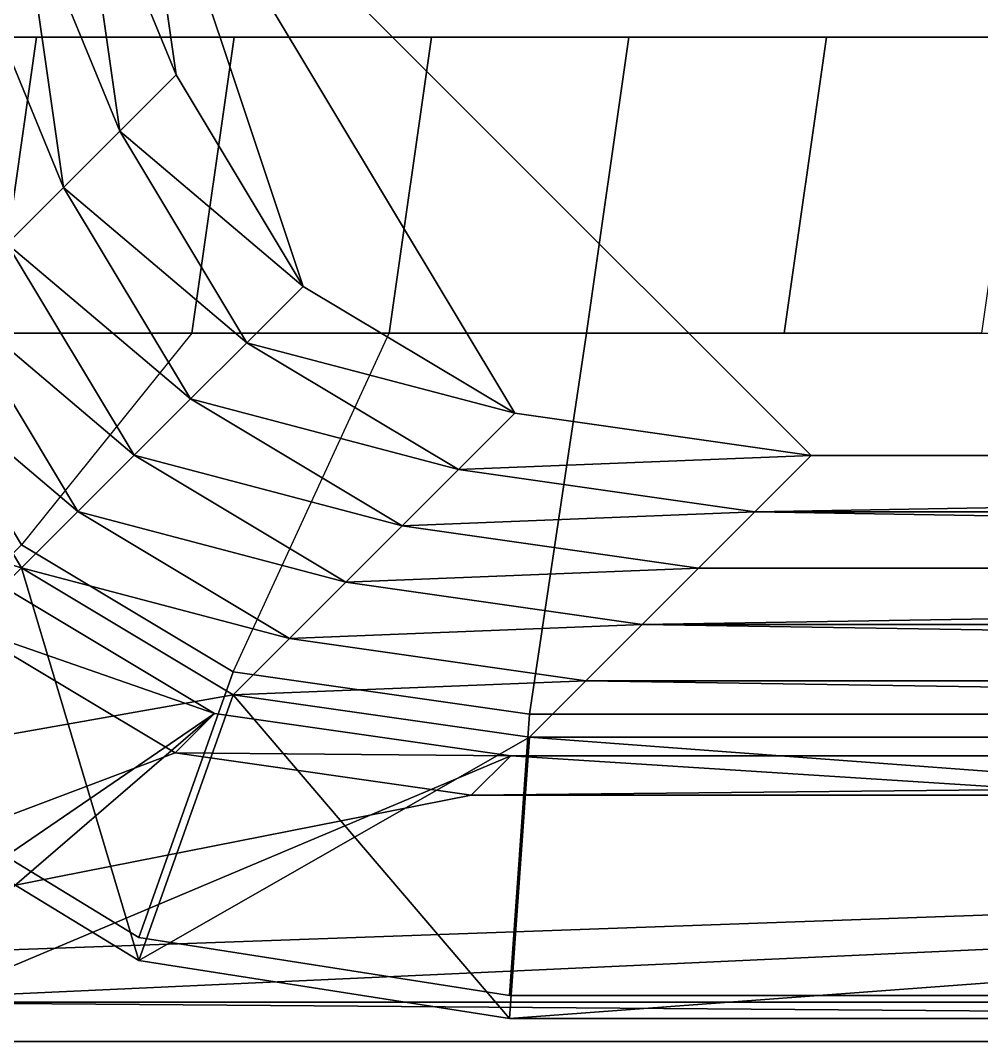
# Model space of a CAD drawing. Extents: x 0 to 153, y -230 to 0.
# Drawn here: x 12.83 to 38.44, y -229.73 to -202.53 of the extents above; entities that cross this region are included whole.
import ezdxf

# ---------------------------------------------------------------- set-up
doc = ezdxf.new("R2010")
doc.units = 0
doc.layers.add('LIXEIRA', color=141, linetype='CONTINUOUS')

msp = doc.modelspace()

# ---------------------------------------------------------------- linework, layer by layer
at = {"layer": 'LIXEIRA', "linetype": 'CONTINUOUS'}
for p, q in [((13.265, -202.97, 225.67), (7.975, -202.97, 225.67)), ((13.265, -202.97, 220), (13.265, -202.97, 225.67)), ((13.265, -202.97, 225.67), (71.118, -202.97, 225.67)), ((12.865, -216.498, 220), (9.483, -210.861, 220)), ((12.865, -216.498, 225.665), (9.483, -210.861, 225.665)), ((12.137, -210.861, 225.67), (69.991, -210.861, 225.67)), ((7.55, -221.813, 220), (12.865, -216.498, 220)), ((7.55, -221.813, 225.665), (12.865, -216.498, 225.665)), ((18.502, -219.88, 220), (12.865, -216.498, 220)), ((12.865, -216.498, 220), (12.865, -216.498, 225.665)), ((12.865, -216.498, 225.665), (18.502, -219.88, 225.665)), ((15.987, -226.964, 220), (18.502, -219.88, 220)), ((15.987, -226.964, 225.665), (18.502, -219.88, 225.665)), ((26.394, -221.008, 220), (18.502, -219.88, 220)), ((18.502, -219.88, 225.665), (26.394, -221.008, 225.665)), ((18.502, -219.88, 220), (18.502, -219.88, 225.665)), ((26.394, -221.008, 220), (25.861, -228.505, 220)), ((25.861, -228.505, 225.665), (26.394, -221.008, 225.665)), ((126.606, -221.008, 220), (26.394, -221.008, 220)), ((126.606, -221.008, 225.665), (26.394, -221.008, 225.665)), ((26.394, -221.008, 225.665), (26.394, -221.008, 220)), ((15.987, -226.964, 225.665), (7.55, -221.813, 225.665)), ((15.987, -226.964, 220), (7.55, -221.813, 220)), ((25.861, -228.505, 220), (15.987, -226.964, 220)), ((25.861, -228.505, 225.665), (15.987, -226.964, 225.665)), ((15.987, -226.964, 220), (15.987, -226.964, 225.665)), ((127.139, -228.505, 220), (25.861, -228.505, 220)), ((25.861, -228.505, 220), (25.861, -228.505, 225.665)), ((127.139, -228.505, 225.665), (25.861, -228.505, 225.665)), ((25.861, -228.505, 220), (25.861, -228.505, 225.665))]:
    msp.add_line(p, q, dxfattribs=at)
at = {"layer": 'LIXEIRA', "linetype": 'CONTINUOUS', "extrusion": (0, -1, 3e-16)}
for p, q in [((8.355, -202.97, 220), (13.265, -202.97, 220)), ((13.265, -202.97, 220), (18.525, -202.97, 220)), ((18.525, -202.97, 220), (23.785, -202.97, 220)), ((18.525, -202.97, 220), (18.525, -202.97, 225.67)), ((23.785, -202.97, 220), (29.045, -202.97, 220)), ((23.785, -202.97, 220), (23.785, -202.97, 225.67)), ((29.045, -202.97, 220), (34.305, -202.97, 220)), ((29.045, -202.97, 220), (29.045, -202.97, 225.67)), ((34.305, -202.97, 220), (39.565, -202.97, 220)), ((34.305, -202.97, 220), (34.305, -202.97, 225.67)), ((12.137, -210.861, 220), (17.397, -210.861, 220)), ((17.397, -210.861, 220), (22.657, -210.861, 220)), ((17.397, -210.861, 220), (17.397, -210.861, 225.67)), ((22.657, -210.861, 220), (27.917, -210.861, 220)), ((22.657, -210.861, 220), (22.657, -210.861, 225.67)), ((27.917, -210.861, 220), (33.177, -210.861, 220)), ((27.917, -210.861, 220), (27.917, -210.861, 225.67)), ((33.177, -210.861, 220), (38.437, -210.861, 220)), ((33.177, -210.861, 220), (33.177, -210.861, 225.67)), ((38.437, -210.861, 220), (43.697, -210.861, 220)), ((38.437, -210.861, 220), (38.437, -210.861, 225.67))]:
    msp.add_line(p, q, dxfattribs=at)
at = {"layer": 'LIXEIRA'}
for points in [[(15.855, -196.083, 0), (119.106, -214.122, 0), (33.894, -15.344, 0), (15.855, -196.083, 0)], [(15.855, -196.083, 0), (33.894, -15.344, 0), (119.106, -214.122, 0), (15.855, -196.083, 0)], [(33.894, -15.344, 0), (119.106, -214.122, 0), (119.106, -15.344, 0), (33.894, -15.344, 0)], [(33.894, -15.344, 0), (119.106, -15.344, 0), (119.106, -214.122, 0), (33.894, -15.344, 0)], [(15.855, -196.083, 19.401), (14.355, -197.583, 20.308), (16.983, -203.975, 19.401), (15.855, -196.083, 19.401)], [(15.855, -196.083, 19.401), (16.983, -203.975, 19.401), (14.355, -197.583, 20.308), (15.855, -196.083, 19.401)], [(16.983, -203.975, 19.401), (16.983, -203.975, 0), (15.855, -196.083, 19.401), (16.983, -203.975, 19.401)], [(15.855, -196.083, 0), (15.855, -196.083, 19.401), (16.983, -203.975, 0), (15.855, -196.083, 0)], [(16.983, -203.975, 0), (20.365, -209.612, 0), (15.855, -196.083, 0), (16.983, -203.975, 0)], [(20.365, -209.612, 0), (26.002, -212.994, 0), (15.855, -196.083, 0), (20.365, -209.612, 0)], [(26.002, -212.994, 0), (33.894, -214.122, 0), (15.855, -196.083, 0), (26.002, -212.994, 0)], [(33.894, -214.122, 0), (119.106, -214.122, 0), (15.855, -196.083, 0), (33.894, -214.122, 0)], [(16.983, -203.975, 19.401), (15.855, -196.083, 19.401), (16.983, -203.975, 0), (16.983, -203.975, 19.401)], [(15.855, -196.083, 0), (16.983, -203.975, 0), (15.855, -196.083, 19.401), (15.855, -196.083, 0)], [(26.002, -212.994, 0), (15.855, -196.083, 0), (33.894, -214.122, 0), (26.002, -212.994, 0)], [(33.894, -214.122, 0), (15.855, -196.083, 0), (119.106, -214.122, 0), (33.894, -214.122, 0)], [(16.983, -203.975, 0), (15.855, -196.083, 0), (20.365, -209.612, 0), (16.983, -203.975, 0)], [(20.365, -209.612, 0), (15.855, -196.083, 0), (26.002, -212.994, 0), (20.365, -209.612, 0)], [(14.355, -197.583, 39.658), (12.855, -199.083, 40.566), (15.483, -205.475, 39.658), (14.355, -197.583, 39.658)], [(14.355, -197.583, 39.658), (15.483, -205.475, 39.658), (12.855, -199.083, 40.566), (14.355, -197.583, 39.658)], [(15.483, -205.475, 39.658), (15.483, -205.475, 20.308), (14.355, -197.583, 39.658), (15.483, -205.475, 39.658)], [(14.355, -197.583, 20.308), (14.355, -197.583, 39.658), (15.483, -205.475, 20.308), (14.355, -197.583, 20.308)], [(15.483, -205.475, 20.308), (16.983, -203.975, 19.401), (14.355, -197.583, 20.308), (15.483, -205.475, 20.308)], [(15.483, -205.475, 39.658), (14.355, -197.583, 39.658), (15.483, -205.475, 20.308), (15.483, -205.475, 39.658)], [(14.355, -197.583, 20.308), (15.483, -205.475, 20.308), (14.355, -197.583, 39.658), (14.355, -197.583, 20.308)], [(15.483, -205.475, 20.308), (14.355, -197.583, 20.308), (16.983, -203.975, 19.401), (15.483, -205.475, 20.308)], [(12.855, -199.083, 59.916), (11.355, -200.583, 60.823), (13.983, -206.975, 59.916), (12.855, -199.083, 59.916)], [(12.855, -199.083, 59.916), (13.983, -206.975, 59.916), (11.355, -200.583, 60.823), (12.855, -199.083, 59.916)], [(13.983, -206.975, 59.916), (13.983, -206.975, 40.566), (12.855, -199.083, 59.916), (13.983, -206.975, 59.916)], [(12.855, -199.083, 40.566), (12.855, -199.083, 59.916), (13.983, -206.975, 40.566), (12.855, -199.083, 40.566)], [(13.983, -206.975, 40.566), (15.483, -205.475, 39.658), (12.855, -199.083, 40.566), (13.983, -206.975, 40.566)], [(13.983, -206.975, 59.916), (12.855, -199.083, 59.916), (13.983, -206.975, 40.566), (13.983, -206.975, 59.916)], [(12.855, -199.083, 40.566), (13.983, -206.975, 40.566), (12.855, -199.083, 59.916), (12.855, -199.083, 40.566)], [(13.983, -206.975, 40.566), (12.855, -199.083, 40.566), (15.483, -205.475, 39.658), (13.983, -206.975, 40.566)], [(12.483, -208.475, 60.823), (13.983, -206.975, 59.916), (11.355, -200.583, 60.823), (12.483, -208.475, 60.823)], [(12.483, -208.475, 60.823), (11.355, -200.583, 60.823), (13.983, -206.975, 59.916), (12.483, -208.475, 60.823)], [(16.983, -203.975, 19.401), (15.483, -205.475, 20.308), (20.365, -209.612, 19.401), (16.983, -203.975, 19.401)], [(16.983, -203.975, 19.401), (20.365, -209.612, 19.401), (15.483, -205.475, 20.308), (16.983, -203.975, 19.401)], [(20.365, -209.612, 19.401), (20.365, -209.612, 0), (16.983, -203.975, 19.401), (20.365, -209.612, 19.401)], [(16.983, -203.975, 0), (16.983, -203.975, 19.401), (20.365, -209.612, 0), (16.983, -203.975, 0)], [(20.365, -209.612, 19.401), (16.983, -203.975, 19.401), (20.365, -209.612, 0), (20.365, -209.612, 19.401)], [(16.983, -203.975, 0), (20.365, -209.612, 0), (16.983, -203.975, 19.401), (16.983, -203.975, 0)], [(15.483, -205.475, 39.658), (13.983, -206.975, 40.566), (18.865, -211.112, 39.658), (15.483, -205.475, 39.658)], [(15.483, -205.475, 39.658), (18.865, -211.112, 39.658), (13.983, -206.975, 40.566), (15.483, -205.475, 39.658)], [(18.865, -211.112, 39.658), (18.865, -211.112, 20.308), (15.483, -205.475, 39.658), (18.865, -211.112, 39.658)], [(15.483, -205.475, 20.308), (15.483, -205.475, 39.658), (18.865, -211.112, 20.308), (15.483, -205.475, 20.308)], [(18.865, -211.112, 20.308), (20.365, -209.612, 19.401), (15.483, -205.475, 20.308), (18.865, -211.112, 20.308)], [(18.865, -211.112, 39.658), (15.483, -205.475, 39.658), (18.865, -211.112, 20.308), (18.865, -211.112, 39.658)], [(15.483, -205.475, 20.308), (18.865, -211.112, 20.308), (15.483, -205.475, 39.658), (15.483, -205.475, 20.308)], [(18.865, -211.112, 20.308), (15.483, -205.475, 20.308), (20.365, -209.612, 19.401), (18.865, -211.112, 20.308)], [(13.983, -206.975, 59.916), (12.483, -208.475, 60.823), (17.365, -212.612, 59.916), (13.983, -206.975, 59.916)], [(13.983, -206.975, 59.916), (17.365, -212.612, 59.916), (12.483, -208.475, 60.823), (13.983, -206.975, 59.916)], [(17.365, -212.612, 59.916), (17.365, -212.612, 40.566), (13.983, -206.975, 59.916), (17.365, -212.612, 59.916)], [(13.983, -206.975, 40.566), (13.983, -206.975, 59.916), (17.365, -212.612, 40.566), (13.983, -206.975, 40.566)], [(17.365, -212.612, 40.566), (18.865, -211.112, 39.658), (13.983, -206.975, 40.566), (17.365, -212.612, 40.566)], [(17.365, -212.612, 59.916), (13.983, -206.975, 59.916), (17.365, -212.612, 40.566), (17.365, -212.612, 59.916)], [(13.983, -206.975, 40.566), (17.365, -212.612, 40.566), (13.983, -206.975, 59.916), (13.983, -206.975, 40.566)], [(17.365, -212.612, 40.566), (13.983, -206.975, 40.566), (18.865, -211.112, 39.658), (17.365, -212.612, 40.566)], [(12.483, -208.475, 80.173), (10.983, -209.975, 81.08), (15.865, -214.112, 80.173), (12.483, -208.475, 80.173)], [(12.483, -208.475, 80.173), (15.865, -214.112, 80.173), (10.983, -209.975, 81.08), (12.483, -208.475, 80.173)], [(15.865, -214.112, 80.173), (15.865, -214.112, 60.823), (12.483, -208.475, 80.173), (15.865, -214.112, 80.173)], [(12.483, -208.475, 60.823), (12.483, -208.475, 80.173), (15.865, -214.112, 60.823), (12.483, -208.475, 60.823)], [(15.865, -214.112, 60.823), (17.365, -212.612, 59.916), (12.483, -208.475, 60.823), (15.865, -214.112, 60.823)], [(15.865, -214.112, 80.173), (12.483, -208.475, 80.173), (15.865, -214.112, 60.823), (15.865, -214.112, 80.173)], [(12.483, -208.475, 60.823), (15.865, -214.112, 60.823), (12.483, -208.475, 80.173), (12.483, -208.475, 60.823)], [(15.865, -214.112, 60.823), (12.483, -208.475, 60.823), (17.365, -212.612, 59.916), (15.865, -214.112, 60.823)], [(20.365, -209.612, 19.401), (18.865, -211.112, 20.308), (26.002, -212.994, 19.401), (20.365, -209.612, 19.401)], [(20.365, -209.612, 19.401), (26.002, -212.994, 19.401), (18.865, -211.112, 20.308), (20.365, -209.612, 19.401)], [(26.002, -212.994, 19.401), (26.002, -212.994, 0), (20.365, -209.612, 19.401), (26.002, -212.994, 19.401)], [(20.365, -209.612, 0), (20.365, -209.612, 19.401), (26.002, -212.994, 0), (20.365, -209.612, 0)], [(26.002, -212.994, 19.401), (20.365, -209.612, 19.401), (26.002, -212.994, 0), (26.002, -212.994, 19.401)], [(20.365, -209.612, 0), (26.002, -212.994, 0), (20.365, -209.612, 19.401), (20.365, -209.612, 0)], [(10.983, -209.975, 100.43), (9.483, -211.475, 101.338), (14.365, -215.612, 100.43), (10.983, -209.975, 100.43)], [(10.983, -209.975, 100.43), (14.365, -215.612, 100.43), (9.483, -211.475, 101.338), (10.983, -209.975, 100.43)], [(14.365, -215.612, 100.43), (14.365, -215.612, 81.08), (10.983, -209.975, 100.43), (14.365, -215.612, 100.43)], [(10.983, -209.975, 81.08), (10.983, -209.975, 100.43), (14.365, -215.612, 81.08), (10.983, -209.975, 81.08)], [(14.365, -215.612, 81.08), (15.865, -214.112, 80.173), (10.983, -209.975, 81.08), (14.365, -215.612, 81.08)], [(14.365, -215.612, 100.43), (10.983, -209.975, 100.43), (14.365, -215.612, 81.08), (14.365, -215.612, 100.43)], [(10.983, -209.975, 81.08), (14.365, -215.612, 81.08), (10.983, -209.975, 100.43), (10.983, -209.975, 81.08)], [(14.365, -215.612, 81.08), (10.983, -209.975, 81.08), (15.865, -214.112, 80.173), (14.365, -215.612, 81.08)], [(18.865, -211.112, 39.658), (17.365, -212.612, 40.566), (24.502, -214.494, 39.658), (18.865, -211.112, 39.658)], [(18.865, -211.112, 39.658), (24.502, -214.494, 39.658), (17.365, -212.612, 40.566), (18.865, -211.112, 39.658)], [(24.502, -214.494, 39.658), (24.502, -214.494, 20.308), (18.865, -211.112, 39.658), (24.502, -214.494, 39.658)], [(18.865, -211.112, 20.308), (18.865, -211.112, 39.658), (24.502, -214.494, 20.308), (18.865, -211.112, 20.308)], [(24.502, -214.494, 20.308), (26.002, -212.994, 19.401), (18.865, -211.112, 20.308), (24.502, -214.494, 20.308)], [(24.502, -214.494, 39.658), (18.865, -211.112, 39.658), (24.502, -214.494, 20.308), (24.502, -214.494, 39.658)], [(18.865, -211.112, 20.308), (24.502, -214.494, 20.308), (18.865, -211.112, 39.658), (18.865, -211.112, 20.308)], [(24.502, -214.494, 20.308), (18.865, -211.112, 20.308), (26.002, -212.994, 19.401), (24.502, -214.494, 20.308)], [(2.4, -213.99, 203.823), (9.483, -211.475, 203.823), (12.865, -217.112, 203.823), (2.4, -213.99, 203.823)], [(7.55, -222.427, 209.488), (12.865, -217.112, 209.488), (9.483, -211.475, 209.488), (7.55, -222.427, 209.488)], [(12.865, -217.112, 101.338), (14.365, -215.612, 100.43), (9.483, -211.475, 101.338), (12.865, -217.112, 101.338)], [(12.865, -217.112, 220.431), (12.865, -217.112, 101.338), (9.483, -211.475, 220.431), (12.865, -217.112, 220.431)], [(9.483, -211.475, 101.338), (9.483, -211.475, 220.431), (12.865, -217.112, 101.338), (9.483, -211.475, 101.338)], [(12.865, -217.112, 101.338), (9.483, -211.475, 101.338), (14.365, -215.612, 100.43), (12.865, -217.112, 101.338)], [(12.865, -217.112, 220.431), (9.483, -211.475, 220.431), (12.865, -217.112, 101.338), (12.865, -217.112, 220.431)], [(9.483, -211.475, 101.338), (12.865, -217.112, 101.338), (9.483, -211.475, 220.431), (9.483, -211.475, 101.338)], [(17.365, -212.612, 59.916), (15.865, -214.112, 60.823), (23.002, -215.994, 59.916), (17.365, -212.612, 59.916)], [(17.365, -212.612, 59.916), (23.002, -215.994, 59.916), (15.865, -214.112, 60.823), (17.365, -212.612, 59.916)], [(23.002, -215.994, 59.916), (23.002, -215.994, 40.566), (17.365, -212.612, 59.916), (23.002, -215.994, 59.916)], [(17.365, -212.612, 40.566), (17.365, -212.612, 59.916), (23.002, -215.994, 40.566), (17.365, -212.612, 40.566)], [(23.002, -215.994, 40.566), (24.502, -214.494, 39.658), (17.365, -212.612, 40.566), (23.002, -215.994, 40.566)], [(23.002, -215.994, 59.916), (17.365, -212.612, 59.916), (23.002, -215.994, 40.566), (23.002, -215.994, 59.916)], [(17.365, -212.612, 40.566), (23.002, -215.994, 40.566), (17.365, -212.612, 59.916), (17.365, -212.612, 40.566)], [(23.002, -215.994, 40.566), (17.365, -212.612, 40.566), (24.502, -214.494, 39.658), (23.002, -215.994, 40.566)], [(26.002, -212.994, 19.401), (24.502, -214.494, 20.308), (33.894, -214.122, 19.401), (26.002, -212.994, 19.401)], [(26.002, -212.994, 19.401), (33.894, -214.122, 19.401), (24.502, -214.494, 20.308), (26.002, -212.994, 19.401)], [(33.894, -214.122, 19.401), (33.894, -214.122, 0), (26.002, -212.994, 19.401), (33.894, -214.122, 19.401)], [(26.002, -212.994, 0), (26.002, -212.994, 19.401), (33.894, -214.122, 0), (26.002, -212.994, 0)], [(33.894, -214.122, 19.401), (26.002, -212.994, 19.401), (33.894, -214.122, 0), (33.894, -214.122, 19.401)], [(26.002, -212.994, 0), (33.894, -214.122, 0), (26.002, -212.994, 19.401), (26.002, -212.994, 0)], [(12.865, -217.112, 203.823), (7.55, -222.427, 203.823), (2.4, -213.99, 203.823), (12.865, -217.112, 203.823)], [(15.865, -214.112, 80.173), (14.365, -215.612, 81.08), (21.502, -217.494, 80.173), (15.865, -214.112, 80.173)], [(15.865, -214.112, 80.173), (21.502, -217.494, 80.173), (14.365, -215.612, 81.08), (15.865, -214.112, 80.173)], [(21.502, -217.494, 80.173), (21.502, -217.494, 60.823), (15.865, -214.112, 80.173), (21.502, -217.494, 80.173)], [(15.865, -214.112, 60.823), (15.865, -214.112, 80.173), (21.502, -217.494, 60.823), (15.865, -214.112, 60.823)], [(21.502, -217.494, 60.823), (23.002, -215.994, 59.916), (15.865, -214.112, 60.823), (21.502, -217.494, 60.823)], [(21.502, -217.494, 80.173), (15.865, -214.112, 80.173), (21.502, -217.494, 60.823), (21.502, -217.494, 80.173)], [(15.865, -214.112, 60.823), (21.502, -217.494, 60.823), (15.865, -214.112, 80.173), (15.865, -214.112, 60.823)], [(21.502, -217.494, 60.823), (15.865, -214.112, 60.823), (23.002, -215.994, 59.916), (21.502, -217.494, 60.823)], [(32.394, -215.622, 20.308), (33.894, -214.122, 19.401), (24.502, -214.494, 20.308), (32.394, -215.622, 20.308)], [(32.394, -215.622, 20.308), (24.502, -214.494, 20.308), (33.894, -214.122, 19.401), (32.394, -215.622, 20.308)], [(33.894, -214.122, 19.401), (32.394, -215.622, 20.308), (119.106, -214.122, 19.401), (33.894, -214.122, 19.401)], [(120.606, -215.622, 20.308), (119.106, -214.122, 19.401), (32.394, -215.622, 20.308), (120.606, -215.622, 20.308)], [(33.894, -214.122, 19.401), (119.106, -214.122, 19.401), (32.394, -215.622, 20.308), (33.894, -214.122, 19.401)], [(120.606, -215.622, 20.308), (32.394, -215.622, 20.308), (119.106, -214.122, 19.401), (120.606, -215.622, 20.308)], [(33.894, -214.122, 0), (33.894, -214.122, 19.401), (119.106, -214.122, 0), (33.894, -214.122, 0)], [(119.106, -214.122, 19.401), (119.106, -214.122, 0), (33.894, -214.122, 19.401), (119.106, -214.122, 19.401)], [(33.894, -214.122, 0), (119.106, -214.122, 0), (33.894, -214.122, 19.401), (33.894, -214.122, 0)], [(119.106, -214.122, 19.401), (33.894, -214.122, 19.401), (119.106, -214.122, 0), (119.106, -214.122, 19.401)], [(24.502, -214.494, 39.658), (23.002, -215.994, 40.566), (32.394, -215.622, 39.658), (24.502, -214.494, 39.658)], [(24.502, -214.494, 39.658), (32.394, -215.622, 39.658), (23.002, -215.994, 40.566), (24.502, -214.494, 39.658)], [(32.394, -215.622, 39.658), (32.394, -215.622, 20.308), (24.502, -214.494, 39.658), (32.394, -215.622, 39.658)], [(24.502, -214.494, 20.308), (24.502, -214.494, 39.658), (32.394, -215.622, 20.308), (24.502, -214.494, 20.308)], [(32.394, -215.622, 39.658), (24.502, -214.494, 39.658), (32.394, -215.622, 20.308), (32.394, -215.622, 39.658)], [(24.502, -214.494, 20.308), (32.394, -215.622, 20.308), (24.502, -214.494, 39.658), (24.502, -214.494, 20.308)], [(14.365, -215.612, 100.43), (12.865, -217.112, 101.338), (20.002, -218.994, 100.43), (14.365, -215.612, 100.43)], [(14.365, -215.612, 100.43), (20.002, -218.994, 100.43), (12.865, -217.112, 101.338), (14.365, -215.612, 100.43)], [(20.002, -218.994, 100.43), (20.002, -218.994, 81.08), (14.365, -215.612, 100.43), (20.002, -218.994, 100.43)], [(14.365, -215.612, 81.08), (14.365, -215.612, 100.43), (20.002, -218.994, 81.08), (14.365, -215.612, 81.08)], [(20.002, -218.994, 81.08), (21.502, -217.494, 80.173), (14.365, -215.612, 81.08), (20.002, -218.994, 81.08)], [(20.002, -218.994, 100.43), (14.365, -215.612, 100.43), (20.002, -218.994, 81.08), (20.002, -218.994, 100.43)], [(14.365, -215.612, 81.08), (20.002, -218.994, 81.08), (14.365, -215.612, 100.43), (14.365, -215.612, 81.08)], [(20.002, -218.994, 81.08), (14.365, -215.612, 81.08), (21.502, -217.494, 80.173), (20.002, -218.994, 81.08)], [(30.894, -217.122, 40.566), (32.394, -215.622, 39.658), (23.002, -215.994, 40.566), (30.894, -217.122, 40.566)], [(30.894, -217.122, 40.566), (23.002, -215.994, 40.566), (32.394, -215.622, 39.658), (30.894, -217.122, 40.566)], [(30.894, -217.122, 40.566), (122.106, -217.122, 40.566), (32.394, -215.622, 39.658), (30.894, -217.122, 40.566)], [(30.894, -217.122, 40.566), (32.394, -215.622, 39.658), (122.106, -217.122, 40.566), (30.894, -217.122, 40.566)], [(120.606, -215.622, 20.308), (32.394, -215.622, 20.308), (120.606, -215.622, 39.658), (120.606, -215.622, 20.308)], [(32.394, -215.622, 39.658), (120.606, -215.622, 39.658), (32.394, -215.622, 20.308), (32.394, -215.622, 39.658)], [(120.606, -215.622, 39.658), (32.394, -215.622, 39.658), (122.106, -217.122, 40.566), (120.606, -215.622, 39.658)], [(120.606, -215.622, 20.308), (120.606, -215.622, 39.658), (32.394, -215.622, 20.308), (120.606, -215.622, 20.308)], [(32.394, -215.622, 39.658), (32.394, -215.622, 20.308), (120.606, -215.622, 39.658), (32.394, -215.622, 39.658)], [(120.606, -215.622, 39.658), (122.106, -217.122, 40.566), (32.394, -215.622, 39.658), (120.606, -215.622, 39.658)], [(23.002, -215.994, 59.916), (21.502, -217.494, 60.823), (30.894, -217.122, 59.916), (23.002, -215.994, 59.916)], [(23.002, -215.994, 59.916), (30.894, -217.122, 59.916), (21.502, -217.494, 60.823), (23.002, -215.994, 59.916)], [(30.894, -217.122, 59.916), (30.894, -217.122, 40.566), (23.002, -215.994, 59.916), (30.894, -217.122, 59.916)], [(23.002, -215.994, 40.566), (23.002, -215.994, 59.916), (30.894, -217.122, 40.566), (23.002, -215.994, 40.566)], [(30.894, -217.122, 59.916), (23.002, -215.994, 59.916), (30.894, -217.122, 40.566), (30.894, -217.122, 59.916)], [(23.002, -215.994, 40.566), (30.894, -217.122, 40.566), (23.002, -215.994, 59.916), (23.002, -215.994, 40.566)], [(12.865, -217.112, 209.488), (7.55, -222.427, 209.488), (15.987, -227.577, 209.488), (12.865, -217.112, 209.488)], [(7.55, -222.427, 203.823), (12.865, -217.112, 203.823), (18.502, -220.494, 203.823), (7.55, -222.427, 203.823)], [(15.987, -227.577, 209.488), (18.502, -220.494, 209.488), (12.865, -217.112, 209.488), (15.987, -227.577, 209.488)], [(18.502, -220.494, 101.338), (20.002, -218.994, 100.43), (12.865, -217.112, 101.338), (18.502, -220.494, 101.338)], [(18.502, -220.494, 220.431), (18.502, -220.494, 101.338), (12.865, -217.112, 220.431), (18.502, -220.494, 220.431)], [(12.865, -217.112, 101.338), (12.865, -217.112, 220.431), (18.502, -220.494, 101.338), (12.865, -217.112, 101.338)], [(18.502, -220.494, 101.338), (12.865, -217.112, 101.338), (20.002, -218.994, 100.43), (18.502, -220.494, 101.338)], [(18.502, -220.494, 220.431), (12.865, -217.112, 220.431), (18.502, -220.494, 101.338), (18.502, -220.494, 220.431)], [(12.865, -217.112, 101.338), (18.502, -220.494, 101.338), (12.865, -217.112, 220.431), (12.865, -217.112, 101.338)], [(29.394, -218.622, 60.823), (30.894, -217.122, 59.916), (21.502, -217.494, 60.823), (29.394, -218.622, 60.823)], [(29.394, -218.622, 60.823), (21.502, -217.494, 60.823), (30.894, -217.122, 59.916), (29.394, -218.622, 60.823)], [(123.606, -218.622, 60.823), (122.106, -217.122, 59.916), (29.394, -218.622, 60.823), (123.606, -218.622, 60.823)], [(30.894, -217.122, 59.916), (29.394, -218.622, 60.823), (122.106, -217.122, 59.916), (30.894, -217.122, 59.916)], [(123.606, -218.622, 60.823), (29.394, -218.622, 60.823), (122.106, -217.122, 59.916), (123.606, -218.622, 60.823)], [(30.894, -217.122, 59.916), (122.106, -217.122, 59.916), (29.394, -218.622, 60.823), (30.894, -217.122, 59.916)], [(122.106, -217.122, 59.916), (122.106, -217.122, 40.566), (30.894, -217.122, 59.916), (122.106, -217.122, 59.916)], [(30.894, -217.122, 40.566), (30.894, -217.122, 59.916), (122.106, -217.122, 40.566), (30.894, -217.122, 40.566)], [(122.106, -217.122, 59.916), (30.894, -217.122, 59.916), (122.106, -217.122, 40.566), (122.106, -217.122, 59.916)], [(30.894, -217.122, 40.566), (122.106, -217.122, 40.566), (30.894, -217.122, 59.916), (30.894, -217.122, 40.566)], [(18.002, -220.994, 209.914), (5.222, -229.733, 210.562), (12.365, -217.612, 209.914), (18.002, -220.994, 209.914)], [(12.365, -217.612, 220), (11.315, -218.662, 220), (18.002, -220.994, 220), (12.365, -217.612, 220)], [(18.002, -220.994, 217.478), (18.002, -220.994, 214.957), (12.365, -217.612, 217.478), (18.002, -220.994, 217.478)], [(12.365, -217.612, 214.957), (12.365, -217.612, 217.478), (18.002, -220.994, 214.957), (12.365, -217.612, 214.957)], [(18.002, -220.994, 212.435), (18.002, -220.994, 209.914), (12.365, -217.612, 212.435), (18.002, -220.994, 212.435)], [(12.365, -217.612, 209.914), (12.365, -217.612, 212.435), (18.002, -220.994, 209.914), (12.365, -217.612, 209.914)], [(18.002, -220.994, 214.957), (18.002, -220.994, 212.435), (12.365, -217.612, 214.957), (18.002, -220.994, 214.957)], [(12.365, -217.612, 212.435), (12.365, -217.612, 214.957), (18.002, -220.994, 212.435), (12.365, -217.612, 212.435)], [(12.365, -217.612, 217.478), (12.365, -217.612, 220), (18.002, -220.994, 217.478), (12.365, -217.612, 217.478)], [(18.002, -220.994, 220), (18.002, -220.994, 217.478), (12.365, -217.612, 220), (18.002, -220.994, 220)], [(21.502, -217.494, 80.173), (20.002, -218.994, 81.08), (29.394, -218.622, 80.173), (21.502, -217.494, 80.173)], [(21.502, -217.494, 80.173), (29.394, -218.622, 80.173), (20.002, -218.994, 81.08), (21.502, -217.494, 80.173)], [(29.394, -218.622, 80.173), (29.394, -218.622, 60.823), (21.502, -217.494, 80.173), (29.394, -218.622, 80.173)], [(21.502, -217.494, 60.823), (21.502, -217.494, 80.173), (29.394, -218.622, 60.823), (21.502, -217.494, 60.823)], [(29.394, -218.622, 80.173), (21.502, -217.494, 80.173), (29.394, -218.622, 60.823), (29.394, -218.622, 80.173)], [(21.502, -217.494, 60.823), (29.394, -218.622, 60.823), (21.502, -217.494, 80.173), (21.502, -217.494, 60.823)], [(2.071, -227.662, 219.609), (16.952, -222.044, 219.609), (11.315, -218.662, 219.609), (2.071, -227.662, 219.609)], [(16.952, -222.044, 220), (18.002, -220.994, 220), (11.315, -218.662, 220), (16.952, -222.044, 220)], [(16.952, -222.044, 219.609), (16.952, -222.044, 220), (11.315, -218.662, 219.609), (16.952, -222.044, 219.609)], [(11.315, -218.662, 220), (11.315, -218.662, 219.609), (16.952, -222.044, 220), (11.315, -218.662, 220)], [(27.894, -220.122, 81.08), (29.394, -218.622, 80.173), (20.002, -218.994, 81.08), (27.894, -220.122, 81.08)], [(27.894, -220.122, 81.08), (20.002, -218.994, 81.08), (29.394, -218.622, 80.173), (27.894, -220.122, 81.08)], [(27.894, -220.122, 81.08), (125.106, -220.122, 81.08), (29.394, -218.622, 80.173), (27.894, -220.122, 81.08)], [(27.894, -220.122, 81.08), (29.394, -218.622, 80.173), (125.106, -220.122, 81.08), (27.894, -220.122, 81.08)], [(123.606, -218.622, 60.823), (29.394, -218.622, 60.823), (123.606, -218.622, 80.173), (123.606, -218.622, 60.823)], [(29.394, -218.622, 80.173), (123.606, -218.622, 80.173), (29.394, -218.622, 60.823), (29.394, -218.622, 80.173)], [(123.606, -218.622, 80.173), (29.394, -218.622, 80.173), (125.106, -220.122, 81.08), (123.606, -218.622, 80.173)], [(123.606, -218.622, 60.823), (123.606, -218.622, 80.173), (29.394, -218.622, 60.823), (123.606, -218.622, 60.823)], [(29.394, -218.622, 80.173), (29.394, -218.622, 60.823), (123.606, -218.622, 80.173), (29.394, -218.622, 80.173)], [(123.606, -218.622, 80.173), (125.106, -220.122, 81.08), (29.394, -218.622, 80.173), (123.606, -218.622, 80.173)], [(20.002, -218.994, 100.43), (18.502, -220.494, 101.338), (27.894, -220.122, 100.43), (20.002, -218.994, 100.43)], [(20.002, -218.994, 100.43), (27.894, -220.122, 100.43), (18.502, -220.494, 101.338), (20.002, -218.994, 100.43)], [(27.894, -220.122, 100.43), (27.894, -220.122, 81.08), (20.002, -218.994, 100.43), (27.894, -220.122, 100.43)], [(20.002, -218.994, 81.08), (20.002, -218.994, 100.43), (27.894, -220.122, 81.08), (20.002, -218.994, 81.08)], [(27.894, -220.122, 100.43), (20.002, -218.994, 100.43), (27.894, -220.122, 81.08), (27.894, -220.122, 100.43)], [(20.002, -218.994, 81.08), (27.894, -220.122, 81.08), (20.002, -218.994, 100.43), (20.002, -218.994, 81.08)], [(26.394, -221.622, 101.338), (27.894, -220.122, 100.43), (18.502, -220.494, 101.338), (26.394, -221.622, 101.338)], [(26.394, -221.622, 101.338), (18.502, -220.494, 101.338), (27.894, -220.122, 100.43), (26.394, -221.622, 101.338)], [(26.394, -221.622, 101.338), (126.606, -221.622, 101.338), (27.894, -220.122, 100.43), (26.394, -221.622, 101.338)], [(26.394, -221.622, 101.338), (27.894, -220.122, 100.43), (126.606, -221.622, 101.338), (26.394, -221.622, 101.338)], [(125.106, -220.122, 100.43), (125.106, -220.122, 81.08), (27.894, -220.122, 100.43), (125.106, -220.122, 100.43)], [(27.894, -220.122, 81.08), (27.894, -220.122, 100.43), (125.106, -220.122, 81.08), (27.894, -220.122, 81.08)], [(125.106, -220.122, 100.43), (27.894, -220.122, 100.43), (126.606, -221.622, 101.338), (125.106, -220.122, 100.43)], [(125.106, -220.122, 100.43), (27.894, -220.122, 100.43), (125.106, -220.122, 81.08), (125.106, -220.122, 100.43)], [(27.894, -220.122, 81.08), (125.106, -220.122, 81.08), (27.894, -220.122, 100.43), (27.894, -220.122, 81.08)], [(125.106, -220.122, 100.43), (126.606, -221.622, 101.338), (27.894, -220.122, 100.43), (125.106, -220.122, 100.43)], [(18.502, -220.494, 203.823), (15.987, -227.577, 203.823), (7.55, -222.427, 203.823), (18.502, -220.494, 203.823)], [(18.502, -220.494, 209.488), (15.987, -227.577, 209.488), (25.861, -229.119, 209.488), (18.502, -220.494, 209.488)], [(15.987, -227.577, 203.823), (18.502, -220.494, 203.823), (26.394, -221.622, 203.823), (15.987, -227.577, 203.823)], [(25.861, -229.119, 209.488), (26.394, -221.622, 209.488), (18.502, -220.494, 209.488), (25.861, -229.119, 209.488)], [(26.394, -221.622, 220.431), (26.394, -221.622, 101.338), (18.502, -220.494, 220.431), (26.394, -221.622, 220.431)], [(18.502, -220.494, 101.338), (18.502, -220.494, 220.431), (26.394, -221.622, 101.338), (18.502, -220.494, 101.338)], [(26.394, -221.622, 220.431), (18.502, -220.494, 220.431), (26.394, -221.622, 101.338), (26.394, -221.622, 220.431)], [(18.502, -220.494, 101.338), (26.394, -221.622, 101.338), (18.502, -220.494, 220.431), (18.502, -220.494, 101.338)], [(5.222, -229.733, 210.562), (18.002, -220.994, 209.914), (7.855, -229.733, 210.562), (5.222, -229.733, 210.562)], [(25.894, -222.122, 209.914), (7.855, -229.733, 210.562), (18.002, -220.994, 209.914), (25.894, -222.122, 209.914)], [(18.002, -220.994, 220), (16.952, -222.044, 220), (25.894, -222.122, 220), (18.002, -220.994, 220)], [(25.894, -222.122, 217.478), (25.894, -222.122, 214.957), (18.002, -220.994, 217.478), (25.894, -222.122, 217.478)], [(18.002, -220.994, 214.957), (18.002, -220.994, 217.478), (25.894, -222.122, 214.957), (18.002, -220.994, 214.957)], [(25.894, -222.122, 212.435), (25.894, -222.122, 209.914), (18.002, -220.994, 212.435), (25.894, -222.122, 212.435)], [(18.002, -220.994, 209.914), (18.002, -220.994, 212.435), (25.894, -222.122, 209.914), (18.002, -220.994, 209.914)], [(25.894, -222.122, 214.957), (25.894, -222.122, 212.435), (18.002, -220.994, 214.957), (25.894, -222.122, 214.957)], [(18.002, -220.994, 212.435), (18.002, -220.994, 214.957), (25.894, -222.122, 212.435), (18.002, -220.994, 212.435)], [(18.002, -220.994, 217.478), (18.002, -220.994, 220), (25.894, -222.122, 217.478), (18.002, -220.994, 217.478)], [(25.894, -222.122, 220), (25.894, -222.122, 217.478), (18.002, -220.994, 220), (25.894, -222.122, 220)], [(26.394, -221.622, 203.823), (25.861, -229.119, 203.823), (15.987, -227.577, 203.823), (26.394, -221.622, 203.823)], [(26.394, -221.622, 209.488), (25.861, -229.119, 209.488), (127.139, -229.119, 209.488), (26.394, -221.622, 209.488)], [(126.606, -221.622, 203.823), (127.139, -229.119, 203.823), (25.861, -229.119, 203.823), (126.606, -221.622, 203.823)], [(25.861, -229.119, 203.823), (26.394, -221.622, 203.823), (126.606, -221.622, 203.823), (25.861, -229.119, 203.823)], [(127.139, -229.119, 209.488), (126.606, -221.622, 209.488), (26.394, -221.622, 209.488), (127.139, -229.119, 209.488)], [(26.394, -221.622, 101.338), (26.394, -221.622, 220.431), (126.606, -221.622, 101.338), (26.394, -221.622, 101.338)], [(126.606, -221.622, 220.431), (126.606, -221.622, 101.338), (26.394, -221.622, 220.431), (126.606, -221.622, 220.431)], [(26.394, -221.622, 101.338), (126.606, -221.622, 101.338), (26.394, -221.622, 220.431), (26.394, -221.622, 101.338)], [(126.606, -221.622, 220.431), (26.394, -221.622, 220.431), (126.606, -221.622, 101.338), (126.606, -221.622, 220.431)], [(2.071, -227.662, 219.609), (24.844, -223.171, 219.609), (16.952, -222.044, 219.609), (2.071, -227.662, 219.609)], [(7.855, -229.733, 210.562), (25.894, -222.122, 209.914), (145.145, -229.733, 210.562), (7.855, -229.733, 210.562)], [(24.844, -223.171, 220), (25.894, -222.122, 220), (16.952, -222.044, 220), (24.844, -223.171, 220)], [(24.844, -223.171, 219.609), (24.844, -223.171, 220), (16.952, -222.044, 219.609), (24.844, -223.171, 219.609)], [(16.952, -222.044, 220), (16.952, -222.044, 219.609), (24.844, -223.171, 220), (16.952, -222.044, 220)], [(128.156, -223.171, 220), (127.106, -222.122, 220), (24.844, -223.171, 220), (128.156, -223.171, 220)], [(25.894, -222.122, 220), (24.844, -223.171, 220), (127.106, -222.122, 220), (25.894, -222.122, 220)], [(127.106, -222.122, 209.914), (145.145, -229.733, 210.562), (25.894, -222.122, 209.914), (127.106, -222.122, 209.914)], [(127.106, -222.122, 214.957), (127.106, -222.122, 212.435), (25.894, -222.122, 214.957), (127.106, -222.122, 214.957)], [(25.894, -222.122, 212.435), (25.894, -222.122, 214.957), (127.106, -222.122, 212.435), (25.894, -222.122, 212.435)], [(127.106, -222.122, 217.478), (127.106, -222.122, 214.957), (25.894, -222.122, 217.478), (127.106, -222.122, 217.478)], [(25.894, -222.122, 214.957), (25.894, -222.122, 217.478), (127.106, -222.122, 214.957), (25.894, -222.122, 214.957)], [(127.106, -222.122, 209.914), (25.894, -222.122, 209.914), (127.106, -222.122, 212.435), (127.106, -222.122, 209.914)], [(25.894, -222.122, 212.435), (127.106, -222.122, 212.435), (25.894, -222.122, 209.914), (25.894, -222.122, 212.435)], [(127.106, -222.122, 220), (127.106, -222.122, 217.478), (25.894, -222.122, 220), (127.106, -222.122, 220)], [(25.894, -222.122, 217.478), (25.894, -222.122, 220), (127.106, -222.122, 217.478), (25.894, -222.122, 217.478)], [(15.987, -227.577, 209.488), (7.55, -222.427, 209.488), (7.55, -222.427, 203.823), (15.987, -227.577, 209.488)], [(7.55, -222.427, 203.823), (15.987, -227.577, 203.823), (15.987, -227.577, 209.488), (7.55, -222.427, 203.823)], [(7.855, -228.683, 219.609), (128.156, -223.171, 219.609), (2.071, -227.662, 219.609), (7.855, -228.683, 219.609)], [(128.156, -223.171, 219.609), (24.844, -223.171, 219.609), (2.071, -227.662, 219.609), (128.156, -223.171, 219.609)], [(145.145, -228.683, 219.609), (128.156, -223.171, 219.609), (7.855, -228.683, 219.609), (145.145, -228.683, 219.609)], [(128.156, -223.171, 219.609), (128.156, -223.171, 220), (24.844, -223.171, 219.609), (128.156, -223.171, 219.609)], [(24.844, -223.171, 220), (24.844, -223.171, 219.609), (128.156, -223.171, 220), (24.844, -223.171, 220)], [(25.861, -229.119, 209.488), (15.987, -227.577, 209.488), (15.987, -227.577, 203.823), (25.861, -229.119, 209.488)], [(15.987, -227.577, 203.823), (25.861, -229.119, 203.823), (25.861, -229.119, 209.488), (15.987, -227.577, 203.823)], [(7.855, -228.683, 219.609), (7.855, -228.683, 220), (145.145, -228.683, 219.609), (7.855, -228.683, 219.609)], [(145.145, -228.683, 220), (145.145, -228.683, 219.609), (7.855, -228.683, 220), (145.145, -228.683, 220)], [(7.855, -229.733, 220), (145.145, -229.733, 220), (7.855, -228.683, 220), (7.855, -229.733, 220)], [(145.145, -228.683, 220), (7.855, -228.683, 220), (145.145, -229.733, 220), (145.145, -228.683, 220)], [(25.861, -229.119, 203.823), (127.139, -229.119, 203.823), (127.139, -229.119, 209.488), (25.861, -229.119, 203.823)], [(127.139, -229.119, 209.488), (25.861, -229.119, 209.488), (25.861, -229.119, 203.823), (127.139, -229.119, 209.488)], [(145.145, -229.733, 210.562), (145.145, -229.733, 215.281), (7.855, -229.733, 210.562), (145.145, -229.733, 210.562)], [(7.855, -229.733, 215.281), (7.855, -229.733, 210.562), (145.145, -229.733, 215.281), (7.855, -229.733, 215.281)], [(7.855, -229.733, 220), (7.855, -229.733, 215.281), (145.145, -229.733, 220), (7.855, -229.733, 220)], [(145.145, -229.733, 215.281), (145.145, -229.733, 220), (7.855, -229.733, 215.281), (145.145, -229.733, 215.281)]]:
    msp.add_3dface(points, dxfattribs=at)
at = {"layer": 'LIXEIRA', "linetype": 'CONTINUOUS'}
for points in [[(144.645, -167.569, 220.005), (144.645, -202.97, 220.005), (8.355, -202.97, 220), (8.263, -167.569, 220.005)], [(144.645, -167.569, 225.67), (144.645, -202.97, 225.67), (8.355, -202.97, 225.665), (8.263, -167.569, 225.67)], [(8.355, -202.97, 220), (13.265, -202.97, 220.005), (12.137, -210.861, 220.005), (9.483, -210.861, 220)], [(8.355, -202.97, 225.665), (13.265, -202.97, 225.67), (12.137, -210.861, 225.67), (9.483, -210.861, 225.665)], [(18.525, -202.97, 220.005), (17.397, -210.861, 220.005), (12.137, -210.861, 220.005), (13.265, -202.97, 220.005)], [(18.525, -202.97, 225.67), (17.397, -210.861, 225.67), (12.137, -210.861, 225.67), (13.265, -202.97, 225.67)], [(23.785, -202.97, 220.005), (22.657, -210.861, 220.005), (17.397, -210.861, 220.005), (18.525, -202.97, 220.005)], [(23.785, -202.97, 225.67), (22.657, -210.861, 225.67), (17.397, -210.861, 225.67), (18.525, -202.97, 225.67)], [(29.045, -202.97, 220.005), (27.917, -210.861, 220.005), (22.657, -210.861, 220.005), (23.785, -202.97, 220.005)], [(29.045, -202.97, 225.67), (27.917, -210.861, 225.67), (22.657, -210.861, 225.67), (23.785, -202.97, 225.67)], [(34.305, -202.97, 220.001), (33.177, -210.861, 220.001), (27.917, -210.861, 220.001), (29.045, -202.97, 220.001)], [(34.305, -202.97, 225.666), (33.177, -210.861, 225.666), (27.917, -210.861, 225.666), (29.045, -202.97, 225.666)], [(39.565, -202.97, 220.005), (38.437, -210.861, 220.005), (33.177, -210.861, 220.005), (34.305, -202.97, 220.005)], [(39.565, -202.97, 225.67), (38.437, -210.861, 225.67), (33.177, -210.861, 225.67), (34.305, -202.97, 225.67)], [(9.483, -210.861, 220), (12.865, -216.498, 220), (7.55, -221.813, 220), (2.4, -213.376, 220)], [(9.483, -210.861, 225.665), (12.865, -216.498, 225.665), (7.55, -221.813, 225.665), (2.4, -213.376, 225.665)], [(9.483, -210.861, 220), (17.397, -210.861, 220.005), (12.865, -216.498, 220), (9.483, -210.861, 220)], [(9.483, -210.861, 225.665), (17.397, -210.861, 225.67), (12.865, -216.498, 225.665), (9.483, -210.861, 225.665)], [(17.397, -210.861, 220.005), (12.865, -216.498, 220), (18.502, -219.88, 220), (22.657, -210.861, 220.005)], [(17.397, -210.861, 225.67), (12.865, -216.498, 225.665), (18.502, -219.88, 225.665), (22.657, -210.861, 225.67)], [(18.502, -219.88, 220), (22.657, -210.861, 220.005), (27.917, -210.861, 220.001), (26.394, -221.008, 220)], [(18.502, -219.88, 225.665), (22.657, -210.861, 225.67), (27.917, -210.861, 225.666), (26.394, -221.008, 225.665)], [(127.744, -210.861, 220.005), (126.606, -221.008, 220), (26.394, -221.008, 220), (27.917, -210.861, 220.005)], [(127.744, -210.861, 225.67), (126.606, -221.008, 225.665), (26.394, -221.008, 225.665), (27.917, -210.861, 225.67)], [(12.865, -216.498, 220), (18.502, -219.88, 220), (15.987, -226.964, 220), (7.55, -221.813, 220)], [(12.865, -216.498, 225.665), (18.502, -219.88, 225.665), (15.987, -226.964, 225.665), (7.55, -221.813, 225.665)], [(25.861, -228.505, 220), (15.987, -226.964, 220), (18.502, -219.88, 220), (26.394, -221.008, 220)], [(25.861, -228.505, 225.665), (15.987, -226.964, 225.665), (18.502, -219.88, 225.665), (26.394, -221.008, 225.665)], [(126.606, -221.008, 220), (127.139, -228.505, 220), (25.861, -228.505, 220), (26.394, -221.008, 220)], [(126.606, -221.008, 225.665), (127.139, -228.505, 225.665), (25.861, -228.505, 225.665), (26.394, -221.008, 225.665)], [(15.987, -226.964, 220), (7.55, -221.813, 220), (7.55, -221.813, 225.665), (15.987, -226.964, 225.665)], [(25.861, -228.505, 220), (15.987, -226.964, 220), (15.987, -226.964, 225.665), (25.861, -228.505, 225.665)], [(127.139, -228.505, 220), (25.861, -228.505, 220), (25.861, -228.505, 225.665), (127.139, -228.505, 225.665)]]:
    msp.add_3dface(points, dxfattribs=at)

doc.saveas('drawing.dxf')
